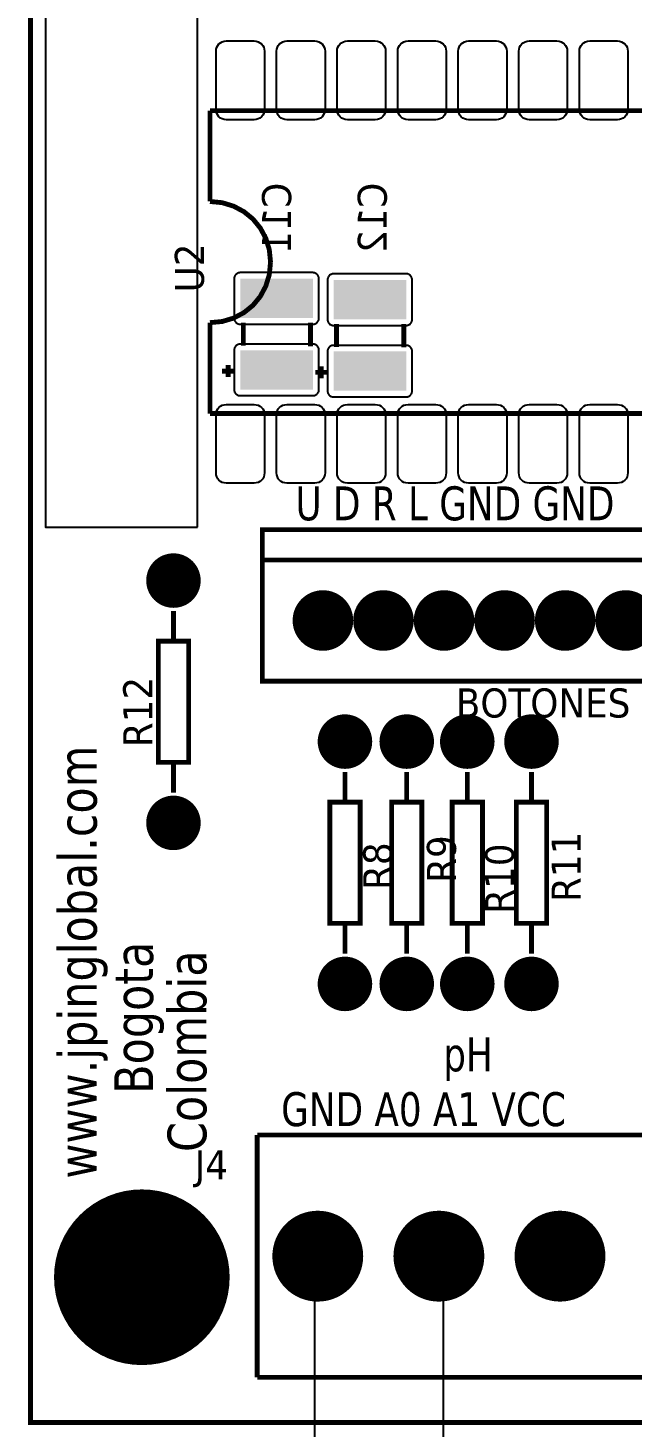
# Model space of a CAD drawing. Header units: millimetres. Extents: x 123.5 to 144.3, y 105.4 to 121.6.
# Drawn here: x 126.183 to 127.679, y 110.841 to 114.305 of the extents above; entities that cross this region are included whole.
import ezdxf

# ---------------------------------------------------------------- set-up
doc = ezdxf.new("R2010")
doc.units = ezdxf.units.MM
doc.layers.add('DESC', color=250, linetype='Continuous')
doc.layers.add('WIRES', color=7, linetype='Continuous')
doc.styles.get("Standard").update_dxf_attribs({"font": 'tahoma.ttf'})

# ---------------------------------------------------------------- blocks, each defined once
blk = doc.blocks.new('RPAD')
blk.add_trace([(-0.5, -0.5), (-0.5, 0.5), (0.5, -0.5), (0.5, 0.5)])
blk = doc.blocks.new('EPAD')
at = {"const_width": 0.5}
blk.add_lwpolyline([(-0.25, 0, 1), (0.25, 0, 1)], format="xyb", close=True, dxfattribs=at)
blk = doc.blocks.new('scrcard')
at = {"const_width": 0.008}
for points in [[(127.2227, 111.6804), (131.8004, 111.6804), (131.8004, 115.2792), (127.2227, 115.2792), (127.2227, 111.6804)], [(127.2227, 111.6804), (131.8004, 111.6804), (131.8004, 115.2792), (127.2227, 115.2792), (127.2227, 111.6804)], [(127.2227, 111.6804), (131.8004, 111.6804), (131.8004, 115.2792), (127.2227, 115.2792), (127.2227, 111.6804)], [(127.5192, 113.6961), (127.5192, 113.8461)], [(127.5192, 113.8461), (129.5192, 113.8461)], [(127.5192, 113.6961), (127.5192, 113.8461)], [(127.5192, 113.8461), (129.5192, 113.8461)], [(127.5192, 113.6961), (127.5192, 113.8461)], [(127.5192, 113.8461), (129.5192, 113.8461)], [(127.6192, 113.5961), (127.6172, 113.6165), (127.6114, 113.6353), (127.6023, 113.6523), (127.5902, 113.6671), (127.5754, 113.6792), (127.5584, 113.6883), (127.5395, 113.6941), (127.5192, 113.6961)], [(127.6192, 113.5961), (127.6172, 113.6165), (127.6114, 113.6353), (127.6023, 113.6523), (127.5902, 113.6671), (127.5754, 113.6792), (127.5584, 113.6883), (127.5395, 113.6941), (127.5192, 113.6961)], [(127.6192, 113.5961), (127.6172, 113.6165), (127.6114, 113.6353), (127.6023, 113.6523), (127.5902, 113.6671), (127.5754, 113.6792), (127.5584, 113.6883), (127.5395, 113.6941), (127.5192, 113.6961)], [(127.6192, 113.5961), (127.6172, 113.5754), (127.6114, 113.5564), (127.6023, 113.5394), (127.5902, 113.5247), (127.5754, 113.5127), (127.5584, 113.5037), (127.5395, 113.498), (127.5192, 113.4961)], [(127.6192, 113.5961), (127.6172, 113.5754), (127.6114, 113.5564), (127.6023, 113.5394), (127.5902, 113.5247), (127.5754, 113.5127), (127.5584, 113.5037), (127.5395, 113.498), (127.5192, 113.4961)], [(127.6192, 113.5961), (127.6172, 113.5754), (127.6114, 113.5564), (127.6023, 113.5394), (127.5902, 113.5247), (127.5754, 113.5127), (127.5584, 113.5037), (127.5395, 113.498), (127.5192, 113.4961)], [(127.5192, 113.3461), (127.5192, 113.4961)], [(127.5192, 113.3461), (127.5192, 113.4961)], [(127.5192, 113.3461), (127.5192, 113.4961)], [(127.5742, 113.4961), (127.5742, 113.4581)], [(127.5742, 113.4961), (127.5742, 113.4581)], [(127.5742, 113.4961), (127.5742, 113.4581)], [(127.6852, 113.4961), (127.6852, 113.4571)], [(127.6852, 113.4961), (127.6852, 113.4571)], [(127.6852, 113.4961), (127.6852, 113.4571)], [(127.7282, 113.4941), (127.7282, 113.4561)], [(127.7282, 113.4941), (127.7282, 113.4561)], [(127.7282, 113.4941), (127.7282, 113.4561)], [(127.8392, 113.4941), (127.8392, 113.4551)], [(127.8392, 113.4941), (127.8392, 113.4551)], [(127.8392, 113.4941), (127.8392, 113.4551)], [(127.5592, 113.4161), (127.5392, 113.4161)], [(127.5592, 113.4161), (127.5392, 113.4161)], [(127.5592, 113.4161), (127.5392, 113.4161)], [(127.5492, 113.4261), (127.5492, 113.4061)], [(127.5492, 113.4261), (127.5492, 113.4061)], [(127.5492, 113.4261), (127.5492, 113.4061)], [(127.7132, 113.4141), (127.6932, 113.4141)], [(127.7132, 113.4141), (127.6932, 113.4141)], [(127.7132, 113.4141), (127.6932, 113.4141)], [(127.7032, 113.4241), (127.7032, 113.4041)], [(127.7032, 113.4241), (127.7032, 113.4041)], [(127.7032, 113.4241), (127.7032, 113.4041)], [(127.5192, 113.3461), (129.5192, 113.3461)], [(127.5192, 113.3461), (129.5192, 113.3461)], [(127.5192, 113.3461), (129.5192, 113.3461)], [(127.6057, 112.9044), (128.5057, 112.9044), (128.5057, 113.1544), (127.6057, 113.1544), (127.6057, 112.9044)], [(127.6057, 112.9044), (128.5057, 112.9044), (128.5057, 113.1544), (127.6057, 113.1544), (127.6057, 112.9044)], [(127.6057, 112.9044), (128.5057, 112.9044), (128.5057, 113.1544), (127.6057, 113.1544), (127.6057, 112.9044)], [(127.6057, 113.1044), (128.5057, 113.1044)], [(127.6057, 113.1044), (128.5057, 113.1044)], [(127.6057, 113.1044), (128.5057, 113.1044)], [(127.4589, 112.9703), (127.4589, 113.0203)], [(127.4589, 112.9703), (127.4589, 113.0203)], [(127.4589, 112.9703), (127.4589, 113.0203)], [(127.4339, 112.7703), (127.4839, 112.7703), (127.4839, 112.9703), (127.4339, 112.9703), (127.4339, 112.7703)], [(127.4339, 112.7703), (127.4839, 112.7703), (127.4839, 112.9703), (127.4339, 112.9703), (127.4339, 112.7703)], [(127.4339, 112.7703), (127.4839, 112.7703), (127.4839, 112.9703), (127.4339, 112.9703), (127.4339, 112.7703)], [(127.4589, 112.7203), (127.4589, 112.7703)], [(127.4589, 112.7203), (127.4589, 112.7703)], [(127.4589, 112.7203), (127.4589, 112.7703)], [(127.7421, 112.7545), (127.7421, 112.7045)], [(127.7421, 112.7545), (127.7421, 112.7045)], [(127.7421, 112.7545), (127.7421, 112.7045)], [(127.8441, 112.7545), (127.8441, 112.7045)], [(127.8441, 112.7545), (127.8441, 112.7045)], [(127.8441, 112.7545), (127.8441, 112.7045)], [(127.9441, 112.7545), (127.9441, 112.7045)], [(127.9441, 112.7545), (127.9441, 112.7045)], [(127.9441, 112.7545), (127.9441, 112.7045)], [(128.0501, 112.7545), (128.0501, 112.7045)], [(128.0501, 112.7545), (128.0501, 112.7045)], [(128.0501, 112.7545), (128.0501, 112.7045)], [(127.7171, 112.5045), (127.7671, 112.5045), (127.7671, 112.7045), (127.7171, 112.7045), (127.7171, 112.5045)], [(127.7171, 112.5045), (127.7671, 112.5045), (127.7671, 112.7045), (127.7171, 112.7045), (127.7171, 112.5045)], [(127.7171, 112.5045), (127.7671, 112.5045), (127.7671, 112.7045), (127.7171, 112.7045), (127.7171, 112.5045)], [(127.8191, 112.5045), (127.8691, 112.5045), (127.8691, 112.7045), (127.8191, 112.7045), (127.8191, 112.5045)], [(127.8191, 112.5045), (127.8691, 112.5045), (127.8691, 112.7045), (127.8191, 112.7045), (127.8191, 112.5045)], [(127.8191, 112.5045), (127.8691, 112.5045), (127.8691, 112.7045), (127.8191, 112.7045), (127.8191, 112.5045)], [(127.9191, 112.5045), (127.9691, 112.5045), (127.9691, 112.7045), (127.9191, 112.7045), (127.9191, 112.5045)], [(127.9191, 112.5045), (127.9691, 112.5045), (127.9691, 112.7045), (127.9191, 112.7045), (127.9191, 112.5045)], [(127.9191, 112.5045), (127.9691, 112.5045), (127.9691, 112.7045), (127.9191, 112.7045), (127.9191, 112.5045)], [(128.0251, 112.5045), (128.0751, 112.5045), (128.0751, 112.7045), (128.0251, 112.7045), (128.0251, 112.5045)], [(128.0251, 112.5045), (128.0751, 112.5045), (128.0751, 112.7045), (128.0251, 112.7045), (128.0251, 112.5045)], [(128.0251, 112.5045), (128.0751, 112.5045), (128.0751, 112.7045), (128.0251, 112.7045), (128.0251, 112.5045)], [(127.7421, 112.5045), (127.7421, 112.4545)], [(127.7421, 112.5045), (127.7421, 112.4545)], [(127.7421, 112.5045), (127.7421, 112.4545)], [(127.8441, 112.5045), (127.8441, 112.4545)], [(127.8441, 112.5045), (127.8441, 112.4545)], [(127.8441, 112.5045), (127.8441, 112.4545)], [(127.9441, 112.5045), (127.9441, 112.4545)], [(127.9441, 112.5045), (127.9441, 112.4545)], [(127.9441, 112.5045), (127.9441, 112.4545)], [(128.0501, 112.5045), (128.0501, 112.4545)], [(128.0501, 112.5045), (128.0501, 112.4545)], [(128.0501, 112.5045), (128.0501, 112.4545)], [(127.5972, 112.1551), (127.5972, 111.7551)], [(128.3972, 112.1551), (128.3972, 111.7551), (127.5972, 111.7551)], [(127.5972, 112.1551), (128.3972, 112.1551)], [(127.5972, 112.1551), (127.5972, 111.7551)], [(128.3972, 112.1551), (128.3972, 111.7551), (127.5972, 111.7551)], [(127.5972, 112.1551), (128.3972, 112.1551)], [(127.5972, 112.1551), (127.5972, 111.7551)], [(128.3972, 112.1551), (128.3972, 111.7551), (127.5972, 111.7551)], [(127.5972, 112.1551), (128.3972, 112.1551)]]:
    blk.add_lwpolyline(points, dxfattribs=at)
blk.add_lwpolyline([(127.4984, 113.1586), (127.4984, 114.127), (127.2477, 114.127), (127.2477, 113.1586), (127.4984, 113.1586)])
for points in [[(127.5922, 113.8311), (127.5462, 113.8311), (127.5427, 113.8314), (127.5395, 113.8324), (127.5366, 113.8339), (127.5341, 113.836), (127.532, 113.8385), (127.5305, 113.8414), (127.5295, 113.8446), (127.5292, 113.8481), (127.5292, 113.9441), (127.5295, 113.9476), (127.5305, 113.9508), (127.532, 113.9537), (127.5341, 113.9562), (127.5366, 113.9582), (127.5395, 113.9598), (127.5427, 113.9607), (127.5462, 113.9611), (127.5922, 113.9611), (127.5956, 113.9607), (127.5989, 113.9598), (127.6017, 113.9582), (127.6042, 113.9562), (127.6063, 113.9537), (127.6079, 113.9508), (127.6088, 113.9476), (127.6092, 113.9441), (127.6092, 113.8481), (127.6088, 113.8446), (127.6079, 113.8414), (127.6063, 113.8385), (127.6042, 113.836), (127.6017, 113.8339), (127.5989, 113.8324), (127.5956, 113.8314), (127.5922, 113.8311)], [(127.6922, 113.8311), (127.6462, 113.8311), (127.6427, 113.8314), (127.6395, 113.8324), (127.6366, 113.8339), (127.6341, 113.836), (127.632, 113.8385), (127.6305, 113.8414), (127.6295, 113.8446), (127.6292, 113.8481), (127.6292, 113.9441), (127.6295, 113.9476), (127.6305, 113.9508), (127.632, 113.9537), (127.6341, 113.9562), (127.6366, 113.9582), (127.6395, 113.9598), (127.6427, 113.9607), (127.6462, 113.9611), (127.6922, 113.9611), (127.6956, 113.9607), (127.6989, 113.9598), (127.7017, 113.9582), (127.7042, 113.9562), (127.7063, 113.9537), (127.7079, 113.9508), (127.7088, 113.9476), (127.7092, 113.9441), (127.7092, 113.8481), (127.7088, 113.8446), (127.7079, 113.8414), (127.7063, 113.8385), (127.7042, 113.836), (127.7017, 113.8339), (127.6989, 113.8324), (127.6956, 113.8314), (127.6922, 113.8311)], [(127.7922, 113.8311), (127.7462, 113.8311), (127.7427, 113.8314), (127.7395, 113.8324), (127.7366, 113.8339), (127.7341, 113.836), (127.732, 113.8385), (127.7305, 113.8414), (127.7295, 113.8446), (127.7292, 113.8481), (127.7292, 113.9441), (127.7295, 113.9476), (127.7305, 113.9508), (127.732, 113.9537), (127.7341, 113.9562), (127.7366, 113.9582), (127.7395, 113.9598), (127.7427, 113.9607), (127.7462, 113.9611), (127.7922, 113.9611), (127.7956, 113.9607), (127.7989, 113.9598), (127.8017, 113.9582), (127.8042, 113.9562), (127.8063, 113.9537), (127.8079, 113.9508), (127.8088, 113.9476), (127.8092, 113.9441), (127.8092, 113.8481), (127.8088, 113.8446), (127.8079, 113.8414), (127.8063, 113.8385), (127.8042, 113.836), (127.8017, 113.8339), (127.7989, 113.8324), (127.7956, 113.8314), (127.7922, 113.8311)], [(127.8922, 113.8311), (127.8462, 113.8311), (127.8427, 113.8314), (127.8395, 113.8324), (127.8366, 113.8339), (127.8341, 113.836), (127.832, 113.8385), (127.8305, 113.8414), (127.8295, 113.8446), (127.8292, 113.8481), (127.8292, 113.9441), (127.8295, 113.9476), (127.8305, 113.9508), (127.832, 113.9537), (127.8341, 113.9562), (127.8366, 113.9582), (127.8395, 113.9598), (127.8427, 113.9607), (127.8462, 113.9611), (127.8922, 113.9611), (127.8956, 113.9607), (127.8989, 113.9598), (127.9017, 113.9582), (127.9042, 113.9562), (127.9063, 113.9537), (127.9079, 113.9508), (127.9088, 113.9476), (127.9092, 113.9441), (127.9092, 113.8481), (127.9088, 113.8446), (127.9079, 113.8414), (127.9063, 113.8385), (127.9042, 113.836), (127.9017, 113.8339), (127.8989, 113.8324), (127.8956, 113.8314), (127.8922, 113.8311)], [(127.9922, 113.8311), (127.9462, 113.8311), (127.9427, 113.8314), (127.9395, 113.8324), (127.9366, 113.8339), (127.9341, 113.836), (127.932, 113.8385), (127.9305, 113.8414), (127.9295, 113.8446), (127.9292, 113.8481), (127.9292, 113.9441), (127.9295, 113.9476), (127.9305, 113.9508), (127.932, 113.9537), (127.9341, 113.9562), (127.9366, 113.9582), (127.9395, 113.9598), (127.9427, 113.9607), (127.9462, 113.9611), (127.9922, 113.9611), (127.9956, 113.9607), (127.9989, 113.9598), (128.0017, 113.9582), (128.0042, 113.9562), (128.0063, 113.9537), (128.0079, 113.9508), (128.0088, 113.9476), (128.0092, 113.9441), (128.0092, 113.8481), (128.0088, 113.8446), (128.0079, 113.8414), (128.0063, 113.8385), (128.0042, 113.836), (128.0017, 113.8339), (127.9989, 113.8324), (127.9956, 113.8314), (127.9922, 113.8311)], [(128.0922, 113.8311), (128.0462, 113.8311), (128.0427, 113.8314), (128.0395, 113.8324), (128.0366, 113.8339), (128.0341, 113.836), (128.032, 113.8385), (128.0305, 113.8414), (128.0295, 113.8446), (128.0292, 113.8481), (128.0292, 113.9441), (128.0295, 113.9476), (128.0305, 113.9508), (128.032, 113.9537), (128.0341, 113.9562), (128.0366, 113.9582), (128.0395, 113.9598), (128.0427, 113.9607), (128.0462, 113.9611), (128.0922, 113.9611), (128.0956, 113.9607), (128.0989, 113.9598), (128.1017, 113.9582), (128.1042, 113.9562), (128.1063, 113.9537), (128.1079, 113.9508), (128.1088, 113.9476), (128.1092, 113.9441), (128.1092, 113.8481), (128.1088, 113.8446), (128.1079, 113.8414), (128.1063, 113.8385), (128.1042, 113.836), (128.1017, 113.8339), (128.0989, 113.8324), (128.0956, 113.8314), (128.0922, 113.8311)], [(128.1922, 113.8311), (128.1462, 113.8311), (128.1427, 113.8314), (128.1395, 113.8324), (128.1366, 113.8339), (128.1341, 113.836), (128.132, 113.8385), (128.1305, 113.8414), (128.1295, 113.8446), (128.1292, 113.8481), (128.1292, 113.9441), (128.1295, 113.9476), (128.1305, 113.9508), (128.132, 113.9537), (128.1341, 113.9562), (128.1366, 113.9582), (128.1395, 113.9598), (128.1427, 113.9607), (128.1462, 113.9611), (128.1922, 113.9611), (128.1956, 113.9607), (128.1989, 113.9598), (128.2017, 113.9582), (128.2042, 113.9562), (128.2063, 113.9537), (128.2079, 113.9508), (128.2088, 113.9476), (128.2092, 113.9441), (128.2092, 113.8481), (128.2088, 113.8446), (128.2079, 113.8414), (128.2063, 113.8385), (128.2042, 113.836), (128.2017, 113.8339), (128.1989, 113.8324), (128.1956, 113.8314), (128.1922, 113.8311)], [(127.5592, 113.5686), (127.5592, 113.5036), (127.5592, 113.5025), (127.5594, 113.5015), (127.5596, 113.5006), (127.5599, 113.4996), (127.5603, 113.4988), (127.5608, 113.4979), (127.5614, 113.4972), (127.5621, 113.4965), (127.5628, 113.4958), (127.5635, 113.4953), (127.5644, 113.4948), (127.5652, 113.4943), (127.5662, 113.494), (127.5671, 113.4938), (127.5681, 113.4936), (127.5692, 113.4936), (127.6892, 113.4936), (127.6902, 113.4936), (127.6912, 113.4938), (127.6922, 113.494), (127.6931, 113.4943), (127.694, 113.4948), (127.6948, 113.4953), (127.6956, 113.4958), (127.6963, 113.4965), (127.6969, 113.4972), (127.6975, 113.4979), (127.698, 113.4988), (127.6984, 113.4996), (127.6987, 113.5006), (127.699, 113.5015), (127.6991, 113.5025), (127.6992, 113.5036), (127.6992, 113.5686), (127.6991, 113.5696), (127.699, 113.5706), (127.6987, 113.5716), (127.6984, 113.5725), (127.698, 113.5734), (127.6975, 113.5742), (127.6969, 113.575), (127.6963, 113.5757), (127.6956, 113.5763), (127.6948, 113.5769), (127.694, 113.5774), (127.6931, 113.5778), (127.6922, 113.5781), (127.6912, 113.5784), (127.6902, 113.5785), (127.6892, 113.5786), (127.5692, 113.5786), (127.5681, 113.5785), (127.5671, 113.5784), (127.5662, 113.5781), (127.5652, 113.5778), (127.5644, 113.5774), (127.5635, 113.5769), (127.5628, 113.5763), (127.5621, 113.5757), (127.5614, 113.575), (127.5608, 113.5742), (127.5603, 113.5734), (127.5599, 113.5725), (127.5596, 113.5716), (127.5594, 113.5706), (127.5592, 113.5696), (127.5592, 113.5686)], [(127.7132, 113.5666), (127.7132, 113.5016), (127.7132, 113.5005), (127.7134, 113.4995), (127.7136, 113.4986), (127.7139, 113.4976), (127.7143, 113.4968), (127.7148, 113.4959), (127.7154, 113.4952), (127.7161, 113.4945), (127.7168, 113.4938), (127.7175, 113.4933), (127.7184, 113.4928), (127.7192, 113.4923), (127.7202, 113.492), (127.7211, 113.4918), (127.7221, 113.4916), (127.7232, 113.4916), (127.8432, 113.4916), (127.8442, 113.4916), (127.8452, 113.4918), (127.8462, 113.492), (127.8471, 113.4923), (127.848, 113.4928), (127.8488, 113.4933), (127.8496, 113.4938), (127.8503, 113.4945), (127.8509, 113.4952), (127.8515, 113.4959), (127.852, 113.4968), (127.8524, 113.4976), (127.8527, 113.4986), (127.853, 113.4995), (127.8531, 113.5005), (127.8532, 113.5016), (127.8532, 113.5666), (127.8531, 113.5676), (127.853, 113.5686), (127.8527, 113.5696), (127.8524, 113.5705), (127.852, 113.5714), (127.8515, 113.5722), (127.8509, 113.573), (127.8503, 113.5737), (127.8496, 113.5743), (127.8488, 113.5749), (127.848, 113.5754), (127.8471, 113.5758), (127.8462, 113.5761), (127.8452, 113.5764), (127.8442, 113.5765), (127.8432, 113.5766), (127.7232, 113.5766), (127.7221, 113.5765), (127.7211, 113.5764), (127.7202, 113.5761), (127.7192, 113.5758), (127.7184, 113.5754), (127.7175, 113.5749), (127.7168, 113.5743), (127.7161, 113.5737), (127.7154, 113.573), (127.7148, 113.5722), (127.7143, 113.5714), (127.7139, 113.5705), (127.7136, 113.5696), (127.7134, 113.5686), (127.7132, 113.5676), (127.7132, 113.5666)], [(127.5592, 113.4506), (127.5592, 113.3856), (127.5592, 113.3845), (127.5594, 113.3835), (127.5596, 113.3826), (127.5599, 113.3816), (127.5603, 113.3808), (127.5608, 113.3799), (127.5614, 113.3792), (127.5621, 113.3785), (127.5628, 113.3778), (127.5635, 113.3773), (127.5644, 113.3768), (127.5652, 113.3763), (127.5662, 113.376), (127.5671, 113.3758), (127.5681, 113.3756), (127.5692, 113.3756), (127.6892, 113.3756), (127.6902, 113.3756), (127.6912, 113.3758), (127.6922, 113.376), (127.6931, 113.3763), (127.694, 113.3768), (127.6948, 113.3773), (127.6956, 113.3778), (127.6963, 113.3785), (127.6969, 113.3792), (127.6975, 113.3799), (127.698, 113.3808), (127.6984, 113.3816), (127.6987, 113.3826), (127.699, 113.3835), (127.6991, 113.3845), (127.6992, 113.3856), (127.6992, 113.4506), (127.6991, 113.4516), (127.699, 113.4526), (127.6987, 113.4536), (127.6984, 113.4545), (127.698, 113.4554), (127.6975, 113.4562), (127.6969, 113.457), (127.6963, 113.4577), (127.6956, 113.4583), (127.6948, 113.4589), (127.694, 113.4594), (127.6931, 113.4598), (127.6922, 113.4601), (127.6912, 113.4604), (127.6902, 113.4605), (127.6892, 113.4606), (127.5692, 113.4606), (127.5681, 113.4605), (127.5671, 113.4604), (127.5662, 113.4601), (127.5652, 113.4598), (127.5644, 113.4594), (127.5635, 113.4589), (127.5628, 113.4583), (127.5621, 113.4577), (127.5614, 113.457), (127.5608, 113.4562), (127.5603, 113.4554), (127.5599, 113.4545), (127.5596, 113.4536), (127.5594, 113.4526), (127.5592, 113.4516), (127.5592, 113.4506)], [(127.7132, 113.4486), (127.7132, 113.3836), (127.7132, 113.3825), (127.7134, 113.3815), (127.7136, 113.3806), (127.7139, 113.3796), (127.7143, 113.3788), (127.7148, 113.3779), (127.7154, 113.3772), (127.7161, 113.3765), (127.7168, 113.3758), (127.7175, 113.3753), (127.7184, 113.3748), (127.7192, 113.3743), (127.7202, 113.374), (127.7211, 113.3738), (127.7221, 113.3736), (127.7232, 113.3736), (127.8432, 113.3736), (127.8442, 113.3736), (127.8452, 113.3738), (127.8462, 113.374), (127.8471, 113.3743), (127.848, 113.3748), (127.8488, 113.3753), (127.8496, 113.3758), (127.8503, 113.3765), (127.8509, 113.3772), (127.8515, 113.3779), (127.852, 113.3788), (127.8524, 113.3796), (127.8527, 113.3806), (127.853, 113.3815), (127.8531, 113.3825), (127.8532, 113.3836), (127.8532, 113.4486), (127.8531, 113.4496), (127.853, 113.4506), (127.8527, 113.4516), (127.8524, 113.4525), (127.852, 113.4534), (127.8515, 113.4542), (127.8509, 113.455), (127.8503, 113.4557), (127.8496, 113.4563), (127.8488, 113.4569), (127.848, 113.4574), (127.8471, 113.4578), (127.8462, 113.4581), (127.8452, 113.4584), (127.8442, 113.4585), (127.8432, 113.4586), (127.7232, 113.4586), (127.7221, 113.4585), (127.7211, 113.4584), (127.7202, 113.4581), (127.7192, 113.4578), (127.7184, 113.4574), (127.7175, 113.4569), (127.7168, 113.4563), (127.7161, 113.4557), (127.7154, 113.455), (127.7148, 113.4542), (127.7143, 113.4534), (127.7139, 113.4525), (127.7136, 113.4516), (127.7134, 113.4506), (127.7132, 113.4496), (127.7132, 113.4486)], [(127.5462, 113.3611), (127.5922, 113.3611), (127.5956, 113.3607), (127.5989, 113.3598), (127.6017, 113.3582), (127.6042, 113.3562), (127.6063, 113.3537), (127.6079, 113.3508), (127.6088, 113.3476), (127.6092, 113.3441), (127.6092, 113.2481), (127.6088, 113.2446), (127.6079, 113.2414), (127.6063, 113.2385), (127.6042, 113.236), (127.6017, 113.2339), (127.5989, 113.2324), (127.5956, 113.2314), (127.5922, 113.2311), (127.5462, 113.2311), (127.5427, 113.2314), (127.5395, 113.2324), (127.5366, 113.2339), (127.5341, 113.236), (127.532, 113.2385), (127.5305, 113.2414), (127.5295, 113.2446), (127.5292, 113.2481), (127.5292, 113.3441), (127.5295, 113.3476), (127.5305, 113.3508), (127.532, 113.3537), (127.5341, 113.3562), (127.5366, 113.3582), (127.5395, 113.3598), (127.5427, 113.3607), (127.5462, 113.3611)], [(127.6462, 113.3611), (127.6922, 113.3611), (127.6956, 113.3607), (127.6989, 113.3598), (127.7017, 113.3582), (127.7042, 113.3562), (127.7063, 113.3537), (127.7079, 113.3508), (127.7088, 113.3476), (127.7092, 113.3441), (127.7092, 113.2481), (127.7088, 113.2446), (127.7079, 113.2414), (127.7063, 113.2385), (127.7042, 113.236), (127.7017, 113.2339), (127.6989, 113.2324), (127.6956, 113.2314), (127.6922, 113.2311), (127.6462, 113.2311), (127.6427, 113.2314), (127.6395, 113.2324), (127.6366, 113.2339), (127.6341, 113.236), (127.632, 113.2385), (127.6305, 113.2414), (127.6295, 113.2446), (127.6292, 113.2481), (127.6292, 113.3441), (127.6295, 113.3476), (127.6305, 113.3508), (127.632, 113.3537), (127.6341, 113.3562), (127.6366, 113.3582), (127.6395, 113.3598), (127.6427, 113.3607), (127.6462, 113.3611)], [(127.7462, 113.3611), (127.7922, 113.3611), (127.7956, 113.3607), (127.7989, 113.3598), (127.8017, 113.3582), (127.8042, 113.3562), (127.8063, 113.3537), (127.8079, 113.3508), (127.8088, 113.3476), (127.8092, 113.3441), (127.8092, 113.2481), (127.8088, 113.2446), (127.8079, 113.2414), (127.8063, 113.2385), (127.8042, 113.236), (127.8017, 113.2339), (127.7989, 113.2324), (127.7956, 113.2314), (127.7922, 113.2311), (127.7462, 113.2311), (127.7427, 113.2314), (127.7395, 113.2324), (127.7366, 113.2339), (127.7341, 113.236), (127.732, 113.2385), (127.7305, 113.2414), (127.7295, 113.2446), (127.7292, 113.2481), (127.7292, 113.3441), (127.7295, 113.3476), (127.7305, 113.3508), (127.732, 113.3537), (127.7341, 113.3562), (127.7366, 113.3582), (127.7395, 113.3598), (127.7427, 113.3607), (127.7462, 113.3611)], [(127.8462, 113.3611), (127.8922, 113.3611), (127.8956, 113.3607), (127.8989, 113.3598), (127.9017, 113.3582), (127.9042, 113.3562), (127.9063, 113.3537), (127.9079, 113.3508), (127.9088, 113.3476), (127.9092, 113.3441), (127.9092, 113.2481), (127.9088, 113.2446), (127.9079, 113.2414), (127.9063, 113.2385), (127.9042, 113.236), (127.9017, 113.2339), (127.8989, 113.2324), (127.8956, 113.2314), (127.8922, 113.2311), (127.8462, 113.2311), (127.8427, 113.2314), (127.8395, 113.2324), (127.8366, 113.2339), (127.8341, 113.236), (127.832, 113.2385), (127.8305, 113.2414), (127.8295, 113.2446), (127.8292, 113.2481), (127.8292, 113.3441), (127.8295, 113.3476), (127.8305, 113.3508), (127.832, 113.3537), (127.8341, 113.3562), (127.8366, 113.3582), (127.8395, 113.3598), (127.8427, 113.3607), (127.8462, 113.3611)], [(127.9462, 113.3611), (127.9922, 113.3611), (127.9956, 113.3607), (127.9989, 113.3598), (128.0017, 113.3582), (128.0042, 113.3562), (128.0063, 113.3537), (128.0079, 113.3508), (128.0088, 113.3476), (128.0092, 113.3441), (128.0092, 113.2481), (128.0088, 113.2446), (128.0079, 113.2414), (128.0063, 113.2385), (128.0042, 113.236), (128.0017, 113.2339), (127.9989, 113.2324), (127.9956, 113.2314), (127.9922, 113.2311), (127.9462, 113.2311), (127.9427, 113.2314), (127.9395, 113.2324), (127.9366, 113.2339), (127.9341, 113.236), (127.932, 113.2385), (127.9305, 113.2414), (127.9295, 113.2446), (127.9292, 113.2481), (127.9292, 113.3441), (127.9295, 113.3476), (127.9305, 113.3508), (127.932, 113.3537), (127.9341, 113.3562), (127.9366, 113.3582), (127.9395, 113.3598), (127.9427, 113.3607), (127.9462, 113.3611)], [(128.0462, 113.3611), (128.0922, 113.3611), (128.0956, 113.3607), (128.0989, 113.3598), (128.1017, 113.3582), (128.1042, 113.3562), (128.1063, 113.3537), (128.1079, 113.3508), (128.1088, 113.3476), (128.1092, 113.3441), (128.1092, 113.2481), (128.1088, 113.2446), (128.1079, 113.2414), (128.1063, 113.2385), (128.1042, 113.236), (128.1017, 113.2339), (128.0989, 113.2324), (128.0956, 113.2314), (128.0922, 113.2311), (128.0462, 113.2311), (128.0427, 113.2314), (128.0395, 113.2324), (128.0366, 113.2339), (128.0341, 113.236), (128.032, 113.2385), (128.0305, 113.2414), (128.0295, 113.2446), (128.0292, 113.2481), (128.0292, 113.3441), (128.0295, 113.3476), (128.0305, 113.3508), (128.032, 113.3537), (128.0341, 113.3562), (128.0366, 113.3582), (128.0395, 113.3598), (128.0427, 113.3607), (128.0462, 113.3611)], [(128.1462, 113.3611), (128.1922, 113.3611), (128.1956, 113.3607), (128.1989, 113.3598), (128.2017, 113.3582), (128.2042, 113.3562), (128.2063, 113.3537), (128.2079, 113.3508), (128.2088, 113.3476), (128.2092, 113.3441), (128.2092, 113.2481), (128.2088, 113.2446), (128.2079, 113.2414), (128.2063, 113.2385), (128.2042, 113.236), (128.2017, 113.2339), (128.1989, 113.2324), (128.1956, 113.2314), (128.1922, 113.2311), (128.1462, 113.2311), (128.1427, 113.2314), (128.1395, 113.2324), (128.1366, 113.2339), (128.1341, 113.236), (128.132, 113.2385), (128.1305, 113.2414), (128.1295, 113.2446), (128.1292, 113.2481), (128.1292, 113.3441), (128.1295, 113.3476), (128.1305, 113.3508), (128.132, 113.3537), (128.1341, 113.3562), (128.1366, 113.3582), (128.1395, 113.3598), (128.1427, 113.3607), (128.1462, 113.3611)]]:
    blk.add_lwpolyline(points, close=True)
at = {"xscale": 0.065, "yscale": 0.12, "rotation": 90}
for p in [(127.6292, 113.5361), (127.7832, 113.5341), (127.6292, 113.4181), (127.7832, 113.4161)]:
    blk.add_blockref('RPAD', p, dxfattribs=at)
for p, xscale, yscale in [((127.4589, 113.0703), 0.09, 0.09), ((127.7057, 113.0044), 0.1, 0.1), ((127.8057, 113.0044), 0.1, 0.1), ((127.9057, 113.0044), 0.1, 0.1), ((128.0057, 113.0044), 0.1, 0.1), ((128.1057, 113.0044), 0.1, 0.1), ((128.2057, 113.0044), 0.1, 0.1), ((127.7421, 112.8045), 0.09, 0.09), ((127.8441, 112.8045), 0.09, 0.09), ((127.9441, 112.8045), 0.09, 0.09), ((128.0501, 112.8045), 0.09, 0.09), ((127.4589, 112.6703), 0.09, 0.09), ((127.7421, 112.4045), 0.09, 0.09), ((127.8441, 112.4045), 0.09, 0.09), ((127.9441, 112.4045), 0.09, 0.09), ((128.0501, 112.4045), 0.09, 0.09), ((127.4067, 111.9203), 0.29, 0.29), ((127.6972, 111.9551), 0.15, 0.15), ((127.8972, 111.9551), 0.15, 0.15), ((128.0972, 111.9551), 0.15, 0.15)]:
    blk.add_blockref('EPAD', p, dxfattribs=dict(xscale=xscale, yscale=yscale))
at = {"text_generation_flag": 2, "width": 1.041667}
for s, p in [('C11', (127.6532, 113.7271)), ('C11', (127.6532, 113.7271)), ('C11', (127.6532, 113.7271)), ('C12', (127.8112, 113.7271)), ('C12', (127.8112, 113.7271)), ('C12', (127.8112, 113.7271))]:
    blk.add_text(s, height=0.048, rotation=90, dxfattribs=at).set_placement(p)
for s, height, width, p in [('U2', 0.048, 1.041667, (127.5092, 113.5461)), ('U2', 0.048, 1.041667, (127.5092, 113.5461)), ('U2', 0.048, 1.041667, (127.5092, 113.5461)), ('R12', 0.048, 1.041667, (127.4239, 112.7953)), ('R12', 0.048, 1.041667, (127.4239, 112.7953)), ('R12', 0.048, 1.041667, (127.4239, 112.7953)), ('www.jpinglobal.com', 0.064, 0.9375, (127.3322, 112.0831)), ('www.jpinglobal.com', 0.064, 0.9375, (127.3322, 112.0831)), ('www.jpinglobal.com', 0.064, 0.9375, (127.3322, 112.0831)), ('R8', 0.048, 1.041667, (127.8202, 112.5597)), ('R8', 0.048, 1.041667, (127.8202, 112.5597)), ('R8', 0.048, 1.041667, (127.8202, 112.5597)), ('R9', 0.048, 1.041667, (127.9254, 112.5714)), ('R9', 0.048, 1.041667, (127.9254, 112.5714)), ('R9', 0.048, 1.041667, (127.9254, 112.5714)), ('R10', 0.048, 1.041667, (128.0213, 112.5203)), ('R10', 0.048, 1.041667, (128.0213, 112.5203)), ('R10', 0.048, 1.041667, (128.0213, 112.5203)), ('R11', 0.048, 1.041667, (128.1313, 112.5398)), ('R11', 0.048, 1.041667, (128.1313, 112.5398)), ('R11', 0.048, 1.041667, (128.1313, 112.5398)), ('Bogota', 0.064, 0.9375, (127.4252, 112.2231)), ('Bogota', 0.064, 0.9375, (127.4252, 112.2231)), ('Bogota', 0.064, 0.9375, (127.4252, 112.2231)), ('Colombia', 0.064, 0.9375, (127.5132, 112.1271)), ('Colombia', 0.064, 0.9375, (127.5132, 112.1271)), ('Colombia', 0.064, 0.9375, (127.5132, 112.1271))]:
    blk.add_text(s, height=height, rotation=90, dxfattribs=dict(width=width)).set_placement(p)
for s, height, width, p in [('U D R L GND GND', 0.056, 0.892857, (127.6604, 113.1698)), ('U D R L GND GND', 0.056, 0.892857, (127.6604, 113.1698)), ('U D R L GND GND', 0.056, 0.892857, (127.6604, 113.1698)), ('BOTONES', 0.048, 1.041667, (127.9252, 112.8443)), ('BOTONES', 0.048, 1.041667, (127.9252, 112.8443)), ('BOTONES', 0.048, 1.041667, (127.9252, 112.8443)), ('pH', 0.056, 0.892857, (127.9045, 112.2603)), ('pH', 0.056, 0.892857, (127.9045, 112.2603)), ('pH', 0.056, 0.892857, (127.9045, 112.2603)), ('GND A0 A1 VCC', 0.056, 0.892857, (127.6368, 112.1698)), ('GND A0 A1 VCC', 0.056, 0.892857, (127.6368, 112.1698)), ('GND A0 A1 VCC', 0.056, 0.892857, (127.6368, 112.1698)), ('J4', 0.048, 1.041667, (127.494, 112.082)), ('J4', 0.048, 1.041667, (127.494, 112.082)), ('J4', 0.048, 1.041667, (127.494, 112.082))]:
    blk.add_text(s, height=height, dxfattribs=dict(width=width)).set_placement(p)

msp = doc.modelspace()

# ---------------------------------------------------------------- linework, layer by layer
at = {"layer": 'WIRES'}
for p, q in [((126.8935, 110.716), (126.8935, 111.2336)), ((127.2123, 110.6762), (127.2123, 111.1938))]:
    msp.add_line(p, q, dxfattribs=at)

# ---------------------------------------------------------------- block references
at = {"layer": 'DESC', "xscale": 1.5, "yscale": 1.5, "zscale": 1.5}
msp.add_blockref('scrcard', (-64.6448, -56.6689), dxfattribs=at)

doc.saveas('drawing.dxf')
